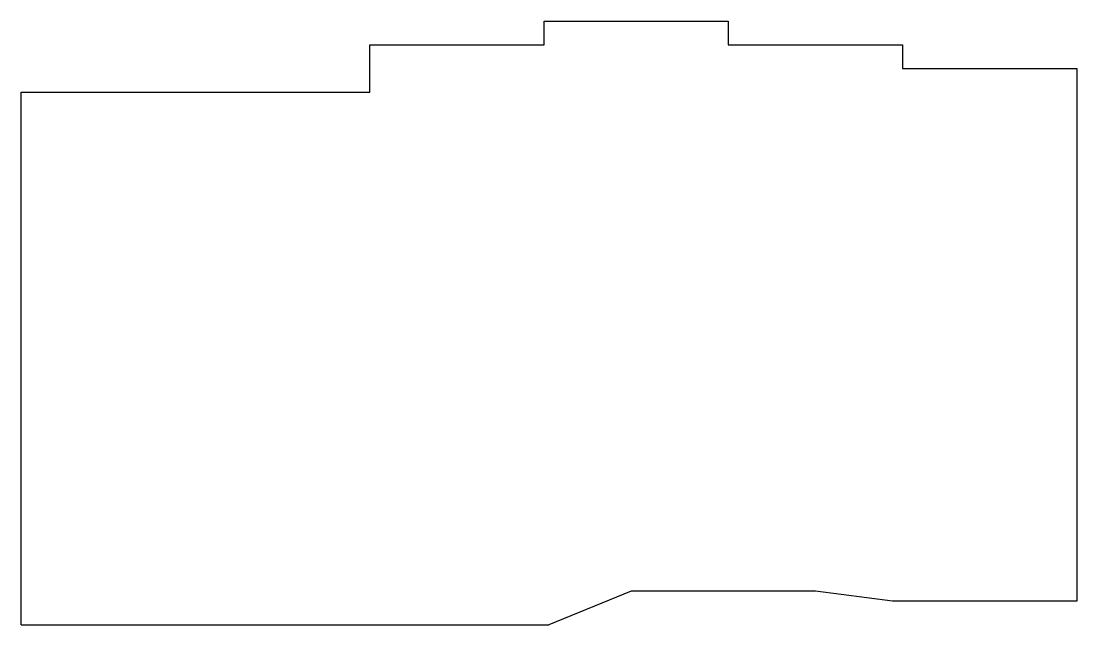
# Model space of a CAD drawing. Header units: millimetres. Extents: x -9 to 97, y -9 to 51.
import ezdxf

# ---------------------------------------------------------------- set-up
doc = ezdxf.new("R2010")
doc.units = ezdxf.units.MM

msp = doc.modelspace()

# ---------------------------------------------------------------- linework, layer by layer
for p, q in [((43.25, 49.012), (43.25, 51.393)), ((43.25, 51.393), (61.75, 51.393)), ((61.75, 51.393), (61.75, 49.012)), ((25.75, 44.25), (25.75, 49.012)), ((25.75, 49.012), (43.25, 49.012)), ((61.75, 49.012), (79.25, 49.012)), ((79.25, 49.012), (79.25, 46.631)), ((79.25, 46.631), (96.75, 46.631)), ((96.75, 46.631), (96.75, -6.869)), ((-9.25, -9.25), (-9.25, 44.25)), ((-9.25, 44.25), (25.75, 44.25)), ((52, -5.869), (43.75, -9.25)), ((70.5, -5.869), (52, -5.869)), ((78.25, -6.869), (70.5, -5.869)), ((96.75, -6.869), (78.25, -6.869)), ((-9.25, -9.25), (43.75, -9.25))]:
    msp.add_line(p, q)

doc.saveas('drawing.dxf')
